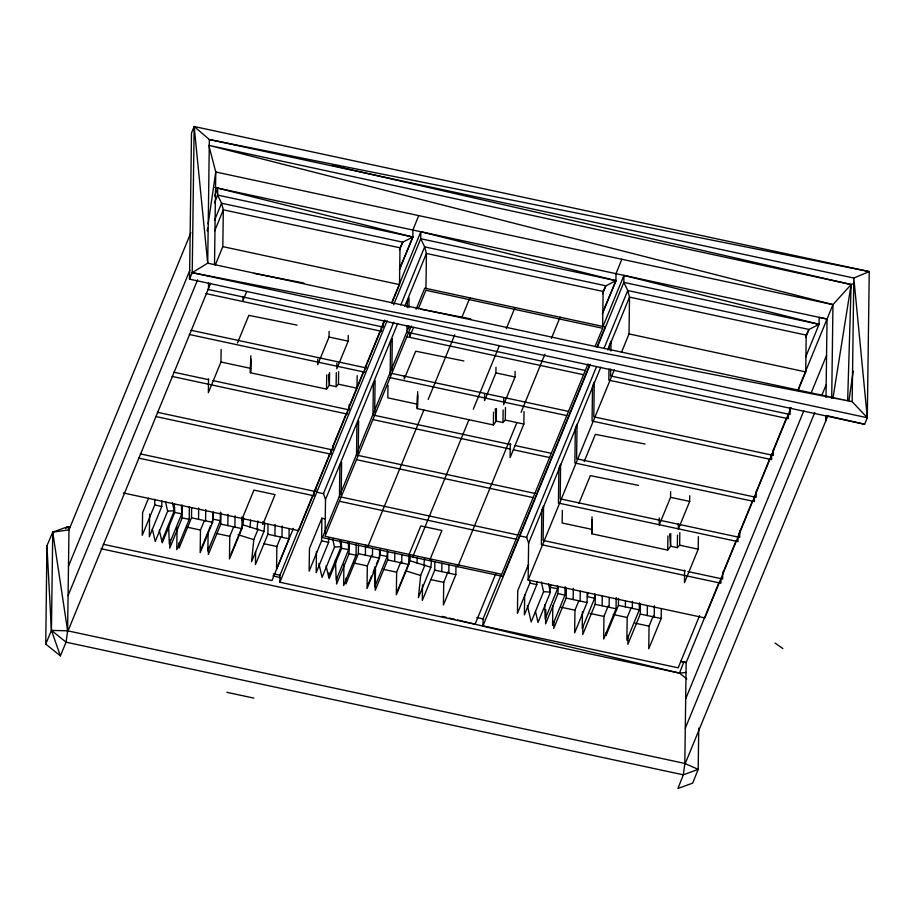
<?xml version="1.0" encoding="UTF-8"?>
<svg xmlns="http://www.w3.org/2000/svg" width="915" height="915" viewBox="0 0 915 915"><rect width="100%" height="100%" fill="white"/><g stroke="black" fill="none" stroke-linecap="round" stroke-linejoin="round"><path stroke-width="1.37" d="M190.88 232.639L68.968 529.899L52.738 532.141L67.618 630.812L66.074 642.181L60.401 655.861L45.75 644.091L46.928 545.74L52.738 532.141L67.618 526.754L70.409 527.349L67.618 526.754L65.548 528.653M52.738 532.141L51.434 630.389L60.401 655.861M149.625 514.173L149.317 536.796L161.761 506.475L161.829 500.825M148.539 498.16L142.591 512.663L142.282 535.286L154.715 504.966L154.795 499.304M169.847 539.701L169.733 548.188L182.177 517.856L182.348 505.137M177.075 527.074L176.778 549.698L189.211 519.377L189.382 506.647M179.134 542.469L179.066 548.131L191.498 517.81L191.635 507.905M867.294 417.732L852.151 401.674L853.809 278.034L867.294 417.732L192.219 272.659L194.163 126.51L869.25 271.595L867.294 417.732L864.629 424.251L189.542 279.167L191.498 133.03L194.163 126.51L209.352 139.537L853.809 278.034L869.25 271.595L209.352 139.537L207.705 263.177L192.219 272.659L189.542 279.167L189.943 276.353M198.544 519.32L198.692 508.008M204.262 520.818L200.477 530.048L200.179 552.671L212.612 522.339L212.749 512.446M67.618 526.754L68.968 529.899L67.596 631.922L208.483 288.488L208.551 282.815M205.589 520.829L205.738 509.518M208.54 378.753L208.357 392.718L220.961 361.997L221.121 349.427M208.117 532.622L207.877 551.013L220.309 520.681L220.424 512.206M208.46 547.353L208.357 554.421L220.801 524.101L220.95 512.789M214.522 264.218L215.757 171.986L209.146 146.663M211.651 523.128L213.275 519.171L213.367 512.103M215.231 265.156L222.825 246.638L223.317 209.821L221.544 203.222L217.633 195.089L217.736 188.09L215.105 187.529M227.846 525.622L227.995 514.31M233.565 527.109L229.779 536.339L229.471 558.962L241.915 528.641L242.04 518.736M234.892 527.131L235.041 515.82M243.013 296.414L242.955 300.658L246.684 291.553M241.766 517.044L241.732 519.869L253.935 490.085L275.049 494.626L262.845 524.409L262.88 521.573M250.653 360.053L250.493 372.771L326.506 389.104L329.4 385.238L329.56 372.668M250.71 358.737L250.493 372.771L250.824 355.809M255.617 551.871L255.445 564.589L267.878 534.269L268.015 524.375M274.923 535.79L275.072 524.478M280.642 537.277L276.856 546.507L276.559 569.13L288.991 538.809L289.129 528.916M495.678 573.98L475.091 624.19L279.864 582.237L279.956 575.238L312.473 495.964M281.969 537.299L282.117 525.988M314.005 491.63L313.948 495.781L138.577 458.095M315.732 487.409L315.675 491.572L140.304 453.886M317.768 359.092L317.688 364.742L329.045 337.04L329.125 331.39M316.464 551.448L316.178 572.664L328.622 542.332L328.668 538.089M321.886 518.199L309.442 548.52L309.144 571.143L321.577 540.822L321.886 518.199L325.397 518.954M326.506 389.104L326.701 374.978M325.065 533.479L325.511 499.499L323.43 493.654L393.793 322.091M331.058 450.031L331.013 454.183L155.642 416.497M332.797 445.811L332.74 449.974L157.369 412.288M328.508 374.327L329.4 385.238L336.114 386.69L336.297 372.714M336.88 363.198L336.8 368.848L348.169 341.146L348.238 335.496M336.114 386.69L338.436 384.22L338.607 371.65M336.686 576.976L336.594 584.044L349.038 553.724L349.187 542.401M339.454 497.097L339.865 466.627L341.592 462.407L341.169 494.272M343.914 564.349L343.64 585.554L356.072 555.233L356.221 543.922M347.506 409.943L347.448 414.106L172.077 376.42M345.996 578.326L345.916 583.987L358.36 553.667L358.474 545.18M349.256 404.339L349.175 409.886L212.783 380.571M357.17 375.642L356.999 388.2L338.436 384.22M356.518 455.498L356.93 425.029L358.657 420.809L358.211 454.057M364.696 368.013L364.65 372.165L189.279 334.478M366.412 365.176L366.377 367.956L191.006 330.269M365.405 555.176L365.531 545.283M371.662 555.348L367.338 565.905L367.029 588.528L379.473 558.196L379.588 549.721M372.954 415.41L373.366 384.941L375.093 380.72L374.67 412.585M372.451 556.686L372.565 548.211M375.001 567.071L374.738 586.87L387.171 556.537L387.251 550.887M375.505 569.073L375.219 590.278L387.663 559.957L387.766 551.482M381.464 327.135L381.406 331.287L206.047 293.601M379.05 557.67L380.137 555.028L380.205 549.377M383.191 322.915L383.145 327.078L207.774 289.392M387.983 385.284L387.811 397.853L417.515 404.236L417.343 408.628L493.368 424.96L496.25 421.094L496.422 408.525M390.133 374.864L390.568 343.011L392.295 338.79L391.86 370.655M394.697 561.478L394.811 552.992M391.906 303.128L399.5 284.599L399.992 247.793L402.772 242.166L412.859 237.042L412.882 230.031L418.715 215.608M400.964 561.65L396.641 572.195L396.332 594.819L408.765 564.498L408.879 556.011M401.742 562.988L401.857 554.501M404.35 376.076L404.316 378.901L415.685 351.2L463.928 360.979M406.923 332.603L407.015 325.683M407.255 307.669L407.324 302.133L409.062 297.913L408.925 307.612M408.65 328.382L408.685 325.614M409.851 333.689L409.806 336.514L413.534 327.421M417.515 395.921L417.343 408.628L417.572 394.594M417.515 404.236L417.686 391.666M602.413 313.719L615.967 280.688L420.843 231.735L420.74 238.735L393.656 304.798M425.944 288.865L426.424 253.466L424.651 246.867L420.74 238.735L615.967 280.688L602.768 312.232M422.513 584.902L422.307 600.457L434.739 570.125L434.854 561.65M441.785 571.646L441.899 563.16M448.041 571.818L443.718 582.363L443.42 604.987L455.853 574.666L455.967 566.179M448.83 573.156L448.945 564.669M484.641 393.53L484.55 400.598L495.907 372.897L495.987 367.247M699.586 615.658L678.187 667.836L482.971 625.883L483.063 618.883L500.951 575.283M493.368 424.96L493.54 412.253M495.255 408.811L496.25 421.094L502.976 422.547L503.136 409.977M503.753 397.636L503.662 404.704L515.019 377.003L515.099 371.353M502.976 422.547L505.297 420.077L505.469 407.507M510.296 443.626L510.101 457.603L523.86 424.068L524.032 411.498M524.661 595.059L524.387 614.857L536.808 584.594L536.842 581.757M791.063 407.621L704.813 617.922L528.127 579.961L528.618 543.144L526.537 537.311L596.363 367.064M528.527 564.418L517.73 590.735L517.433 613.359L529.842 583.095L529.876 580.27M545.786 609.733L545.592 623.87L558.001 593.606L558.104 586.538M552.82 605.57L552.557 625.368L564.967 595.105L565.081 586.618M553.872 621.262L553.781 628.342L566.191 598.067L566.316 588.173M562.336 510.421L562.176 522.991L591.868 529.373L591.708 533.765L667.721 550.098L670.615 546.244L670.775 533.674M573.156 599.565L573.305 588.254M578.738 600.995L574.963 610.202L574.654 632.825L587.075 602.562L587.201 592.657M580.121 601.063L580.259 591.17M582.443 611.517L582.215 628.491L594.636 598.216L594.693 593.984M582.866 626.077L582.752 634.564L595.173 604.3L595.299 594.407M587.727 592.485L587.67 596.729L594.636 598.216M591.868 521.058L591.708 533.765L591.925 519.731M591.868 529.373L592.039 516.803M602.63 326.838L603.099 291.439L605.879 285.812L615.967 280.688L615.989 273.677L621.823 259.254M602.139 605.799L602.264 595.894M608.258 605.902L603.946 616.424L603.637 639.047L616.047 608.784L616.207 597.472M608.978 369.077L608.83 380.16L788.375 418.75L788.433 414.587M609.241 349.69L609.299 345.527L611.026 341.318L610.9 351.017M606.027 632.803L605.993 635.639L618.403 605.375L618.494 598.296M610.66 369.019L610.557 375.951L790.102 414.529L790.194 407.598M609.104 607.297L609.241 597.392M805.52 357.365L819.074 324.345L623.938 275.392L623.847 282.392L597.301 347.128M625.368 606.862L625.448 601.212M621.434 352.447L629.028 333.929L629.52 297.123L627.747 290.512L623.847 282.392L819.074 324.345L819.165 317.345L827.046 319.038L826.005 397.327M630.95 608.292L627.175 617.499L626.867 640.123L639.288 609.859L639.379 602.791M627.987 635.822L627.873 644.309L640.283 614.045L640.42 604.152M632.334 608.361L632.425 601.292M647.248 615.543L647.385 605.65M653.367 615.646L649.055 626.169L648.758 648.792L661.168 618.529L661.293 608.635M654.214 617.042L654.374 605.73M659.292 517.959L659.2 525.027L670.558 497.325L670.638 491.664M667.721 550.098L667.916 535.984M669.62 533.948L670.615 546.244L677.329 547.685L677.5 535.115M678.392 523.471L678.312 529.133L689.67 501.431L689.75 495.77M677.329 547.685L679.651 545.214L679.822 532.644M684.637 570.148L684.466 582.718L698.225 549.194L698.385 536.625M698.74 728.088L698.191 769.378L692.678 783.114L677.935 788.49L683.299 774.822L684.82 763.442L67.618 630.812L51.434 630.389L45.75 644.091M720.963 579.081L720.906 583.244L541.371 544.654L541.829 510.021L543.556 505.812L543.098 540.445L685.061 570.949M722.736 572.104L722.644 579.023L687.84 571.543M738.05 536.099L737.97 541.646L558.425 503.056L558.893 468.423L560.621 464.214L560.163 498.847L739.697 537.425L739.789 530.506M754.486 496.022L754.418 501.557L574.872 462.979L575.329 428.346L577.056 424.125L576.599 458.758L756.145 497.337L756.213 491.801M771.688 454.08L771.608 459.627L592.062 421.037L592.531 386.404L594.258 382.196L593.801 416.828L773.335 455.407L773.415 449.871M798.12 390.419L805.715 371.902L806.207 335.096L808.986 329.469L819.074 324.345M719.224 581.94L686.17 662.54L684.809 764.563L825.685 421.129L825.765 415.456M831.712 398.277L832.959 304.626L851.133 284.542L853.706 283.478M847.656 400.621L851.133 284.542L332.053 165.318M231.095 553.861L242.99 524.855L243.699 517.947M250.001 527.051L250.699 520.143M258.133 529.087L253.798 539.644L251.556 561.753L263.989 531.421L264.835 523.14M257.001 529.236L257.847 520.944M397.419 591.033L409.851 560.712L410.412 555.188M416.851 562.908L417.423 557.384M424.983 564.944L420.66 575.501L418.407 597.609L430.851 567.289L431.548 560.369M423.862 565.104L424.571 558.184M848.948 400.678L853.203 371.09M207.156 230.946L207.568 228.132M208.174 223.923L215.757 171.986L832.959 304.626L798.326 389.058M832.936 398.357L851.133 284.542L208.803 145.325L832.959 304.626M686.799 678.964L679.479 673.12L683.871 661.888M214.476 196.016L217.736 188.09L412.859 237.042L399.306 270.074M214.385 203.016L217.633 195.089L412.859 237.042L399.661 268.587M68.476 566.236L189.851 270.302M214.499 220.378L221.544 203.222L402.772 242.166L399.523 250.081M214.636 230.992L223.317 209.821L399.992 247.793M68.087 595.585L197.583 279.83M165.409 501.489L167.662 511.142L155.23 541.463L152.325 529.053M237.454 343.045L248.823 315.343L297.066 325.122M172.329 502.507L174.262 510.776L161.829 541.097L159.256 530.071M174.41 503.891L174.719 512.469L162.287 542.789L162.172 539.93M181.445 505.206L181.753 513.773L169.321 544.105L168.692 526.96M200.843 549.492L210.576 525.759M293.383 528.367L271.984 580.545L103.258 544.276M313.548 493.322L329.812 453.691M332.522 447.08L346.064 414.06M349.313 406.134L363.404 371.776M364.49 369.134L379.656 332.145M381.281 328.176L384.529 320.25M392.123 301.756L420.843 231.735M384.86 320.319L298.599 530.631L123.308 492.956M279.864 582.237L387.171 320.593M400.827 304.935L424.651 246.867L605.879 285.812L602.63 293.738M325.511 499.499L397.67 323.578M404.716 306.376L426.424 253.466L603.099 291.439M409.062 326.438L322.446 537.631L502.873 576.404L589.489 365.211M416.096 309.281L424.754 288.156L605.192 326.929L597.072 346.728M411.281 325.992L325.019 536.304L501.706 574.277L587.968 363.964M418.327 308.801L425.921 290.284L602.608 328.256L595.013 346.774M332.591 538.729L334.524 546.998L322.08 577.331L318.866 563.537M339.511 539.736L341.123 546.632L328.691 576.953L326.106 565.928M341.318 541.177L341.581 548.325L329.137 578.646L328.931 572.927M348.352 542.492L348.615 549.629L336.171 579.961L335.45 559.957M367.556 547.319L423.851 410.046M428.186 399.489L454.709 334.81M461.743 317.654L469.864 297.855M368.242 584.033L371.479 576.13M373.103 572.172L375.264 566.9M376.351 564.258L377.975 560.3M408.582 555.725L420.797 525.942L441.911 530.483L429.695 560.266M412.665 557.018L468.96 419.745M473.295 409.177L499.281 345.824M506.315 328.668L514.973 307.543M457.763 566.705L516.781 422.833M521.104 412.276L544.928 354.197M551.425 338.356L560.083 317.242M602.813 326.907L623.938 275.392M482.971 625.883L590.278 364.25M603.934 348.581L627.747 290.512L808.986 329.469L805.738 337.383M528.618 543.144L600.766 367.224M607.823 350.033L629.52 297.123L806.207 335.096M528.127 579.961L614.388 369.649M584.17 461.652L595.356 434.362L645.086 444.027M578.966 503.319L590.324 475.617L638.579 485.407M541.36 582.032L543.59 591.673L531.18 621.937L527.36 605.398M549.56 590.038L550.647 587.407L550.544 584.548M548.52 583.862L550.43 592.131L538.02 622.394L535.469 611.369M557.498 585.84L557.601 588.7L545.191 618.963L544.677 604.689M722.473 574.014L736.015 540.994M738.725 534.383L752.279 501.351M755.527 493.425L769.618 459.078M770.693 456.436L771.78 453.794M772.866 451.152L786.408 418.121M685.678 698.877L803.805 410.869M811.388 392.375L826.565 355.386M685.289 728.226L814.796 412.471M821.83 395.291L826.165 384.723M208.483 288.488L210.633 283.273M825.685 421.129L827.835 415.913M101.062 548.737L679.479 673.12L686.159 672.456M167.662 511.142L174.262 510.776M334.524 546.998L341.123 546.632M543.59 591.673L550.43 592.131M303.872 283.032L254.141 273.368M470.733 318.889L421.003 309.224M174.719 512.469L181.753 513.773M341.581 548.325L348.615 549.629M550.647 587.407L557.601 588.7M192.219 272.659L852.151 401.674L207.705 263.177L194.163 126.51M215.402 187.598L827.046 319.038M222.825 246.638L399.5 284.599M629.028 333.929L805.715 371.902M408.593 332.545L585.28 370.518M406.866 336.754L583.553 374.727M329.045 337.04L348.169 341.146M495.907 372.897L515.019 377.003M391.826 373.423L568.512 411.395M390.099 377.643L566.785 415.604M505.297 420.077L523.86 424.068M220.961 361.997L250.653 368.379M173.804 372.199L208.609 379.679M374.635 415.353L510.97 444.656M515.145 445.548L551.31 453.325M372.897 419.573L510.627 449.174M513.418 449.768L549.583 457.546M670.558 497.325L689.67 501.431M358.188 455.441L534.875 493.414M356.461 459.662L533.148 497.623M679.651 545.214L698.225 549.194M341.135 497.039L517.81 535.012M316.784 492.224L323.75 493.723M519.88 535.881L526.857 537.38M339.396 501.26L516.083 539.221M529.842 583.095L536.808 584.594M154.715 504.966L161.761 506.475M321.577 540.822L328.622 542.332M618.403 605.375L639.288 609.859M213.275 519.171L220.309 520.681M380.137 555.028L387.171 556.537M558.001 593.606L564.967 595.105M566.191 598.067L587.075 602.562M595.173 604.3L616.047 608.784M640.283 614.045L661.168 618.529M191.498 517.81L212.612 522.339M220.801 524.101L241.915 528.641M267.878 534.269L288.991 538.809M358.36 553.667L379.473 558.196M387.663 559.957L408.765 564.498M434.739 570.125L455.853 574.666M182.177 517.856L189.211 519.377M349.038 553.724L356.072 555.233M613.256 614.503L627.175 617.499M561.044 607.205L574.963 610.202M590.015 613.439L603.946 616.424M635.136 623.184L649.055 626.169M187.278 527.212L200.477 530.048M216.581 533.502L229.779 536.339M354.139 563.068L367.338 565.905M383.442 569.359L396.641 572.195M263.669 543.67L276.856 546.507M430.519 579.527L443.718 582.363M680.909 661.408L686.17 662.54L680.588 661.339M273.391 573.819L279.956 575.238M476.715 617.522L483.692 619.02M226.886 692.323L253.855 698.111M828.452 416.005L864.629 424.251M272.956 575.878L279.899 577.537M442.231 616.367L446.394 617.362M449.162 618.025L454.709 619.352M457.489 620.015L679.479 673.12M409.851 560.712L430.851 567.289M406.226 570.983L420.66 575.501M242.99 524.855L263.989 531.421M238.06 534.715L253.798 539.644M684.82 763.442L698.191 769.378L683.299 774.822L66.074 642.181L51.434 630.389L46.928 545.74M775.016 643.073L782.885 648.552"/></g></svg>
